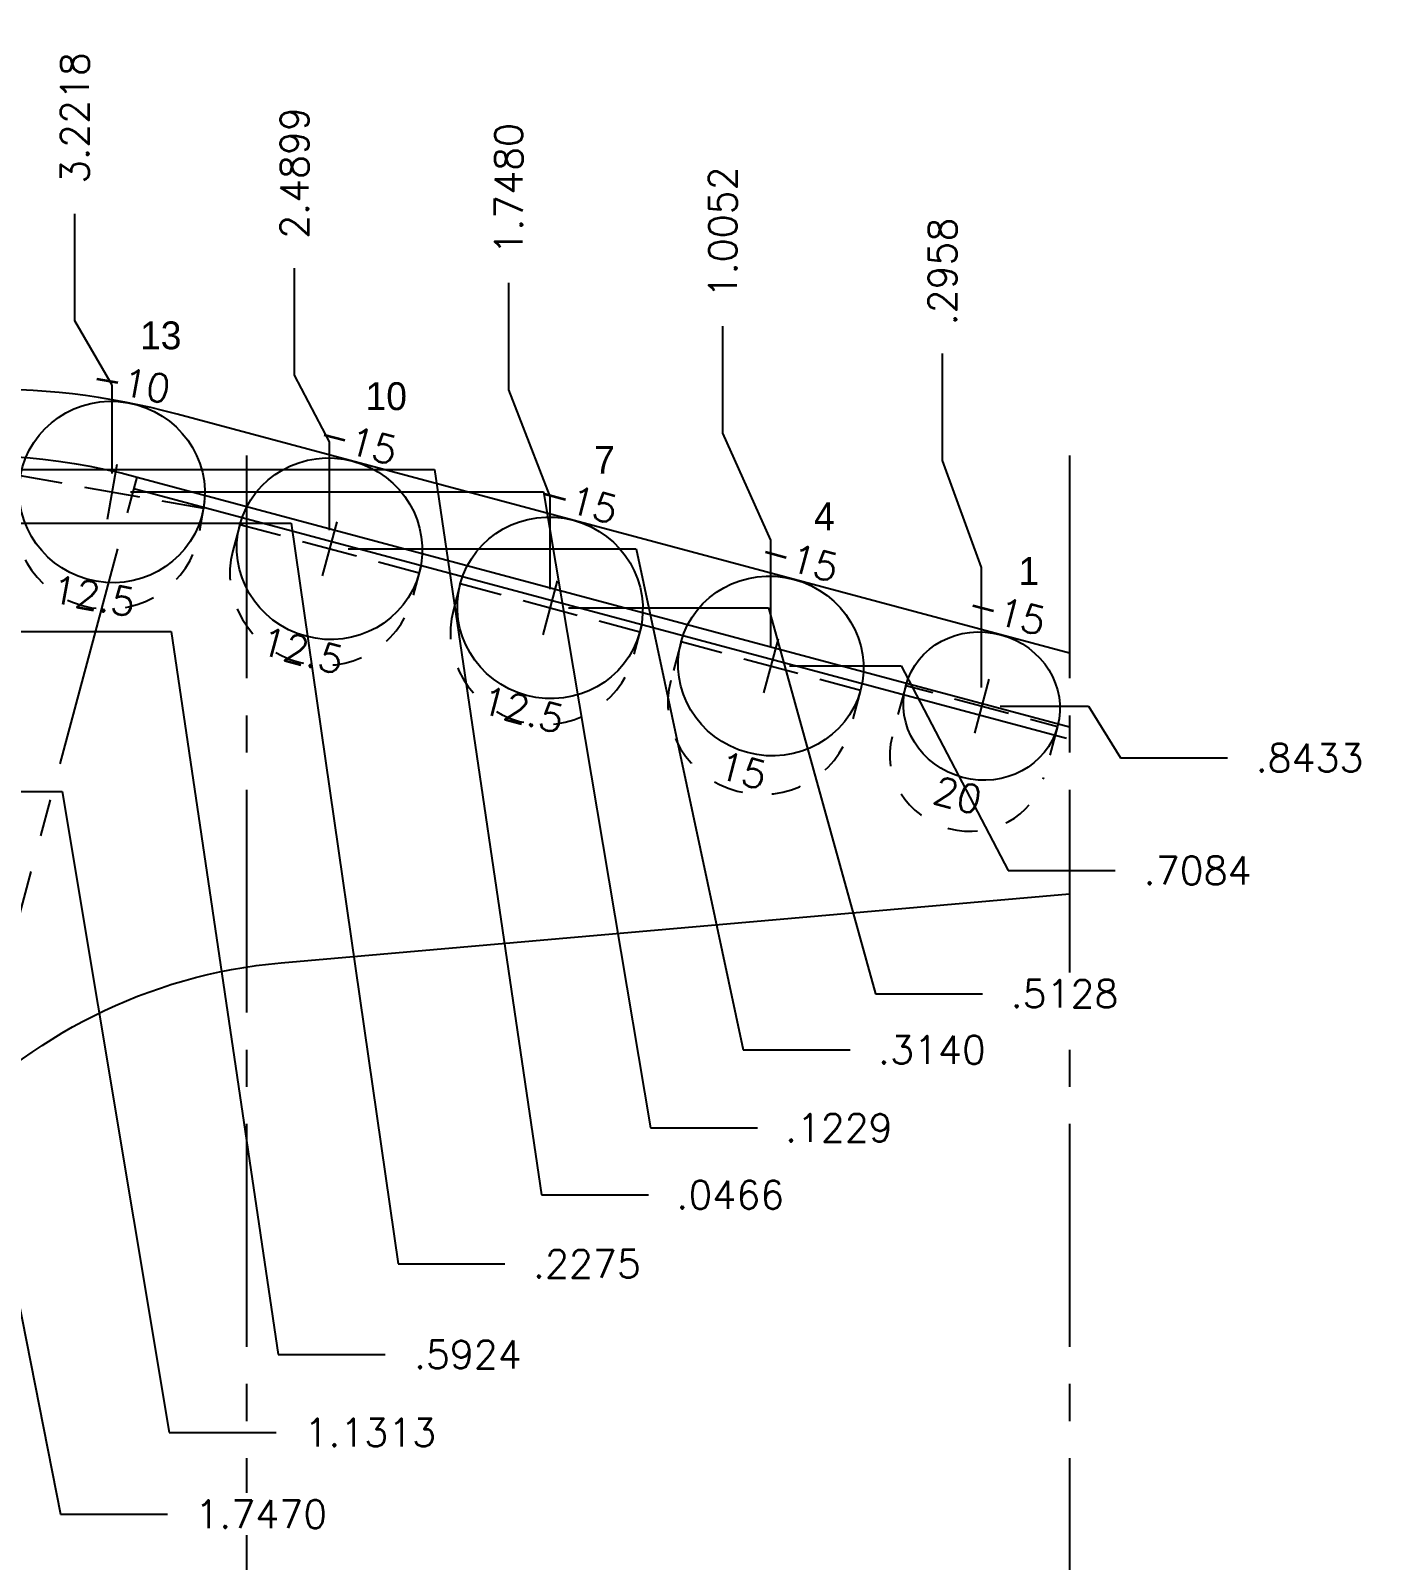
# Model space of a CAD drawing. Extents: x 34 to 150, y -20 to 22.
# Drawn here: x 94.59 to 99.1, y -4.23 to 0.92 of the extents above; entities that cross this region are included whole.
import ezdxf
from ezdxf.enums import TextEntityAlignment as Align

# ---------------------------------------------------------------- set-up
doc = ezdxf.new("R2010")
doc.units = 0
doc.header["$MEASUREMENT"] = 0
doc.header["$PDMODE"] = 35
doc.linetypes.add('CENTER2', pattern=[1.125, 0.75, -0.125, 0.125, -0.125])
doc.linetypes.add('HIDDEN2', pattern=[0.1875, 0.125, -0.0625])
doc.layers.get('0').update_dxf_attribs({"linetype": 'CONTINUOUS'})
doc.layers.get('Defpoints').update_dxf_attribs({"color": 10, "linetype": 'CONTINUOUS'})
for name, color, linetype in [('Blade1', 40, 'CONTINUOUS'), ('CDG-37977R1', 7, 'CONTINUOUS'), ('CLine', 5, 'CENTER2'), ('Dims', 4, 'CONTINUOUS')]:
    doc.layers.add(name, color=color, linetype=linetype)
doc.styles.add('RomanS', font='romans')
doc.dimstyles.get("Standard").update_dxf_attribs({"dimtxt": 0.094, "dimasz": 0.18, "dimexe": 0.0625, "dimexo": 0.0625, "dimgap": 0.09, "dimtad": 0, "dimtih": 1, "dimtoh": 1, "dimdec": 4, "dimzin": 4, "dimdsep": 46, "dimtxsty": 'RomanS', "dimcen": 0.09, "dimazin": 1, "dimtfac": 1, "dimtdec": 4, "dimtofl": 0, "dimtmove": 0, "dimatfit": 1, "dimfxl": 1, "dimtfill": 1, "dimtolj": 1, "dimtzin": 0, "dimarcsym": 0})

# ---------------------------------------------------------------- blocks, each defined once
blk = doc.blocks.new('CMark')
at = {"layer": 'CLine'}
for p, q in [((0, 0.09400000077063808), (0, -0.09400000077063453)), ((-0.09400000077063808, 0), (0.09400000077063453, 0))]:
    blk.add_line(p, q, dxfattribs=at)
blk = doc.blocks.new('1313@20')
for p, q in [((-0.1704805832052265, 1.188697754575482e-15), (-0.2645000000000036, 0)), ((0.1707499999999965, -6.242535149017196e-15), (0.2644999999999965, -7.42782663763279e-15))]:
    blk.add_line(p, q)
at = {"color": 8, "linetype": 'HIDDEN2', "ltscale": 0.5}
blk.add_line((-0.2644999999999965, 8.993014319519535e-29), (-0.2644999999999965, -0.1778504745293513), dxfattribs=at)
at = {"color": 8, "linetype": 'HIDDEN2', "ltscale": 0.5, "flags": 128}
blk.add_lwpolyline([(0.2644999999999965, -7.42782663763279e-15), (0.2644999999999965, -0.1778504745293522)], dxfattribs=at)
blk.add_ellipse((0, -3.713913318816395e-15), major_axis=(0.2644999999999965, -3.713913318816395e-15), ratio=0.9396926207859347)
at = {"color": 8, "linetype": 'HIDDEN2', "ltscale": 0.5}
blk.add_ellipse((0, -0.1778504745293517), major_axis=(0.2644999999999965, -3.713913318816395e-15), ratio=0.9396926207859347, start_param=3.141592653589793, end_param=6.283185307179586, dxfattribs=at)
blk.add_blockref('CMark', (0, -1.77635683940025e-15))
at = {"style": 'RomanS'}
blk.add_text('20', height=0.094, dxfattribs=at).set_placement((-3.53852319701827e-15, -0.3110486981978802), align=Align.MIDDLE_CENTER)
blk.add_attdef('ANG', text='', height=0.094, dxfattribs=at).set_placement((5.756464916443042e-15, 0.251140714835156), align=Align.BOTTOM_CENTER)
blk = doc.blocks.new('1613@12.5')
for p, q in [((-0.1704805832052265, 1.188697754575482e-15), (-0.3125, -6.068692421711381e-16)), ((0.1707499999999965, -6.242535149017196e-15), (0.3125, -8.034695879804019e-15))]:
    blk.add_line(p, q)
at = {"color": 8, "linetype": 'HIDDEN2', "ltscale": 0.5}
blk.add_line((-0.3125, -3.413935800722356e-15), (-0.3125, -0.09041409654656227), dxfattribs=at)
at = {"color": 8, "linetype": 'HIDDEN2', "ltscale": 0.5, "flags": 128}
blk.add_lwpolyline([(0.3125, 0.02208590345342894), (0.3125, -0.09041409654657107)], dxfattribs=at)
blk.add_ellipse((0, -3.713913318816395e-15), major_axis=(-0.3125, 4.387893807675384e-15), ratio=0.97632, start_param=3.141592653589793, end_param=9.42477796076938)
at = {"color": 8, "linetype": 'HIDDEN2', "ltscale": 0.5}
blk.add_ellipse((0, -0.09041409654656665), major_axis=(-0.3125, 4.387893807675384e-15), ratio=0.97632, start_param=0, end_param=3.141592653589793, dxfattribs=at)
blk.add_blockref('CMark', (0, -1.77635683940025e-15))
at = {"style": 'RomanS'}
blk.add_text('12.5', height=0.094, dxfattribs=at).set_placement((-3.126551033623947e-12, -0.3550308750515732), align=Align.MIDDLE_CENTER)
blk.add_attdef('ANG', text='', height=0.094, dxfattribs=at).set_placement((5.756464916443042e-15, 0.2975051544969685), align=Align.BOTTOM_CENTER)
blk = doc.blocks.new('*D386')
at = {"layer": 'Defpoints', "color": 0, "transparency": 16777216}
for p in [(97.65868304533885, -0.1640525309451419), (98.08620043843763, -0.5074994134248314), (97.79036926562416, -1.35081415747991)]:
    blk.add_point(p, dxfattribs=at)
at = {"layer": 'Dims', "color": 0, "lineweight": -2, "transparency": 16777216}
for p, q in [((97.65868304533885, -0.5240525309451419), (97.65868304533885, -0.1640525309451419)), ((97.79036926562416, -0.884052530945142), (97.65868304533885, -0.5240525309451419)), ((97.79036926562416, -1.28831415747991), (97.79036926562416, -0.884052530945142))]:
    blk.add_line(p, q, dxfattribs=at)
at = {"layer": 'Dims', "color": 0, "transparency": 16777216, "insert": (97.65868304533885, 0.1117093738167784), "char_height": 0.094, "attachment_point": 5, "rotation": 90, "style": 'RomanS', "bg_fill": 3, "box_fill_scale": 1.25, "bg_fill_color": 256, "bg_fill_true_color": 13158600, "bg_fill_transparency": 0}
blk.add_mtext('\\A1;.2958', dxfattribs=at)
blk = doc.blocks.new('*D358')
at = {"layer": 'Defpoints', "color": 0, "transparency": 16777216}
for p in [(96.91972655238376, -0.07250194384430131), (98.08620043843763, -0.5074994134248314), (97.08103322510954, -1.21593159134548)]:
    blk.add_point(p, dxfattribs=at)
at = {"layer": 'Dims', "color": 0, "lineweight": -2, "transparency": 16777216}
for p, q in [((96.91972655238376, -0.4325019438443013), (96.91972655238376, -0.07250194384430131)), ((97.08103322510954, -0.7925019438443013), (96.91972655238376, -0.4325019438443013)), ((97.08103322510954, -1.15343159134548), (97.08103322510954, -0.7925019438443013))]:
    blk.add_line(p, q, dxfattribs=at)
at = {"layer": 'Dims', "color": 0, "transparency": 16777216, "insert": (96.91972655238376, 0.2435456752033333), "char_height": 0.094, "attachment_point": 5, "rotation": 90, "style": 'RomanS', "bg_fill": 3, "box_fill_scale": 1.25, "bg_fill_color": 256, "bg_fill_true_color": 13158600, "bg_fill_transparency": 0}
blk.add_mtext('\\A1;1.0052', dxfattribs=at)
blk = doc.blocks.new('*D387')
at = {"layer": 'Defpoints', "color": 0, "transparency": 16777216}
for p in [(96.19909149928841, 0.07397897033364131), (98.08620043843763, -0.5074994134248314), (96.33823077706683, -1.020261037899743)]:
    blk.add_point(p, dxfattribs=at)
at = {"layer": 'Dims', "color": 0, "lineweight": -2, "transparency": 16777216}
for p, q in [((96.19909149928841, -0.2860210296663587), (96.19909149928841, 0.07397897033364131)), ((96.33823077706683, -0.6460210296663588), (96.19909149928841, -0.2860210296663587)), ((96.33823077706683, -0.9577610378997435), (96.33823077706683, -0.6460210296663588))]:
    blk.add_line(p, q, dxfattribs=at)
at = {"layer": 'Dims', "color": 0, "transparency": 16777216, "insert": (96.19909149928841, 0.3900265893812758), "char_height": 0.094, "attachment_point": 5, "rotation": 90, "style": 'RomanS', "bg_fill": 3, "box_fill_scale": 1.25, "bg_fill_color": 256, "bg_fill_true_color": 13158600, "bg_fill_transparency": 0}
blk.add_mtext('\\A1;1.7480', dxfattribs=at)
blk = doc.blocks.new('*D388')
at = {"layer": 'Defpoints', "color": 0, "transparency": 16777216}
for p in [(95.47845644619312, 0.1228058577817563), (98.08620043843763, -0.5074994134248314), (95.5962690196849, -0.8214529841944724)]:
    blk.add_point(p, dxfattribs=at)
at = {"layer": 'Dims', "color": 0, "lineweight": -2, "transparency": 16777216}
for p, q in [((95.47845644619312, -0.2371941422182436), (95.47845644619312, 0.1228058577817563)), ((95.5962690196849, -0.4614529841944724), (95.47845644619312, -0.2371941422182436)), ((95.5962690196849, -0.7589529841944724), (95.5962690196849, -0.4614529841944724))]:
    blk.add_line(p, q, dxfattribs=at)
at = {"layer": 'Dims', "color": 0, "transparency": 16777216, "insert": (95.47845644619312, 0.4433296673055813), "char_height": 0.094, "attachment_point": 5, "rotation": 90, "style": 'RomanS', "bg_fill": 3, "box_fill_scale": 1.25, "bg_fill_color": 256, "bg_fill_true_color": 13158600, "bg_fill_transparency": 0}
blk.add_mtext('\\A1;2.4899', dxfattribs=at)
blk = doc.blocks.new('*D389')
at = {"layer": 'Defpoints', "color": 0, "transparency": 16777216}
for p in [(94.73949995323804, 0.3059069060665962), (98.08620043843763, -0.5074994134248314), (94.8643638511173, -0.6303863845182391)]:
    blk.add_point(p, dxfattribs=at)
at = {"layer": 'Dims', "color": 0, "lineweight": -2, "transparency": 16777216}
for p, q in [((94.73949995323804, -0.05409309393340378), (94.73949995323804, 0.3059069060665962)), ((94.8643638511173, -0.2703863845182391), (94.73949995323804, -0.05409309393340378)), ((94.8643638511173, -0.5678863845182391), (94.8643638511173, -0.2703863845182391))]:
    blk.add_line(p, q, dxfattribs=at)
at = {"layer": 'Dims', "color": 0, "transparency": 16777216, "insert": (94.73949995323804, 0.6286688108285161), "char_height": 0.094, "attachment_point": 5, "rotation": 90, "style": 'RomanS', "bg_fill": 3, "box_fill_scale": 1.25, "bg_fill_color": 256, "bg_fill_true_color": 13158600, "bg_fill_transparency": 0}
blk.add_mtext('\\A1;3.2218', dxfattribs=at)
blk = doc.blocks.new('*D390')
at = {"layer": 'Defpoints', "color": 0, "transparency": 16777216}
for p in [(94.02497186745708, 0.3547339194315242), (98.08620043843763, -0.5074994134248314), (94.18264635929465, -0.554127434042222)]:
    blk.add_point(p, dxfattribs=at)
at = {"layer": 'Dims', "color": 0, "lineweight": -2, "transparency": 16777216}
for p, q in [((94.02497186745708, -0.005266080568475778), (94.02497186745708, 0.3547339194315242)), ((94.18264635929465, -0.194127434042222), (94.02497186745708, -0.005266080568475778)), ((94.18264635929465, -0.491627434042222), (94.18264635929465, -0.194127434042222))]:
    blk.add_line(p, q, dxfattribs=at)
at = {"layer": 'Dims', "color": 0, "transparency": 16777216, "insert": (94.02497186745708, 0.677495824193444), "char_height": 0.094, "attachment_point": 5, "rotation": 90, "style": 'RomanS', "bg_fill": 3, "box_fill_scale": 1.25, "bg_fill_color": 256, "bg_fill_true_color": 13158600, "bg_fill_transparency": 0}
blk.add_mtext('\\A1;3.9036', dxfattribs=at)
blk = doc.blocks.new('*D391')
at = {"layer": 'Defpoints', "color": 0, "transparency": 16777216}
for p in [(93.34708639243732, 0.3425271660903064), (98.08620043843763, -0.5074994134248314), (93.52860329167027, -0.7350021072216606)]:
    blk.add_point(p, dxfattribs=at)
at = {"layer": 'Dims', "color": 0, "lineweight": -2, "transparency": 16777216}
for p, q in [((93.34708639243732, -0.01747283390969358), (93.34708639243732, 0.3425271660903064)), ((93.52860329167027, -0.3750021072216606), (93.34708639243732, -0.01747283390969358)), ((93.52860329167027, -0.6725021072216606), (93.52860329167027, -0.3750021072216606))]:
    blk.add_line(p, q, dxfattribs=at)
at = {"layer": 'Dims', "color": 0, "transparency": 16777216, "insert": (93.34708639243732, 0.6652890708522261), "char_height": 0.094, "attachment_point": 5, "rotation": 90, "style": 'RomanS', "bg_fill": 3, "box_fill_scale": 1.25, "bg_fill_color": 256, "bg_fill_true_color": 13158600, "bg_fill_transparency": 0}
blk.add_mtext('\\A1;4.5576', dxfattribs=at)
blk = doc.blocks.new('*D392')
at = {"layer": 'Defpoints', "color": 0, "transparency": 16777216}
for p in [(92.74763534572381, 0.03760273708833495), (98.08620043843763, -0.5074994134248314), (92.96121313386675, -1.099935340331918)]:
    blk.add_point(p, dxfattribs=at)
at = {"layer": 'Dims', "color": 0, "lineweight": -2, "transparency": 16777216}
for p, q in [((92.74763534572381, -0.322397262911665), (92.74763534572381, 0.03760273708833495)), ((92.96121313386675, -0.682397262911665), (92.74763534572381, -0.322397262911665)), ((92.96121313386675, -1.037435340331918), (92.96121313386675, -0.682397262911665))]:
    blk.add_line(p, q, dxfattribs=at)
at = {"layer": 'Dims', "color": 0, "transparency": 16777216, "insert": (92.74763534572381, 0.3603646418502546), "char_height": 0.094, "attachment_point": 5, "rotation": 90, "style": 'RomanS', "bg_fill": 3, "box_fill_scale": 1.25, "bg_fill_color": 256, "bg_fill_true_color": 13158600, "bg_fill_transparency": 0}
blk.add_mtext('\\A1;5.1250', dxfattribs=at)
blk = doc.blocks.new('*D393')
at = {"layer": 'Defpoints', "color": 0, "transparency": 16777216}
for p in [(92.22853371046094, -0.4445634532646494), (98.08620043843763, -0.5074994134248314), (92.55579701546941, -1.638807123698143)]:
    blk.add_point(p, dxfattribs=at)
at = {"layer": 'Dims', "color": 0, "lineweight": -2, "transparency": 16777216}
for p, q in [((92.22853371046094, -0.8045634532646493), (92.22853371046094, -0.4445634532646494)), ((92.55579701546941, -1.16456345326465), (92.22853371046094, -0.8045634532646493)), ((92.55579701546941, -1.576307123698143), (92.55579701546941, -1.16456345326465))]:
    blk.add_line(p, q, dxfattribs=at)
at = {"layer": 'Dims', "color": 0, "transparency": 16777216, "insert": (92.22853371046094, -0.1195634532646346), "char_height": 0.094, "attachment_point": 5, "rotation": 90, "style": 'RomanS', "bg_fill": 3, "box_fill_scale": 1.25, "bg_fill_color": 256, "bg_fill_true_color": 13158600, "bg_fill_transparency": 0}
blk.add_mtext('\\A1;5.5304', dxfattribs=at)
blk = doc.blocks.new('*D394')
at = {"layer": 'Defpoints', "color": 0, "transparency": 16777216}
for p in [(98.08620043843763, -0.5074994134248314), (91.81325240225064, -1.262415045709432), (92.31644706047713, -2.254499767630328)]:
    blk.add_point(p, dxfattribs=at)
at = {"layer": 'Dims', "color": 0, "lineweight": -2, "transparency": 16777216}
for p, q in [((91.81325240225064, -1.622415045709432), (91.81325240225064, -1.262415045709432)), ((92.31644706047713, -1.894499767630328), (91.81325240225064, -1.622415045709432)), ((92.31644706047713, -2.191999767630328), (92.31644706047713, -1.894499767630328))]:
    blk.add_line(p, q, dxfattribs=at)
at = {"layer": 'Dims', "color": 0, "transparency": 16777216, "insert": (91.81325240225064, -0.9396531409475121), "char_height": 0.094, "attachment_point": 5, "rotation": 90, "style": 'RomanS', "bg_fill": 3, "box_fill_scale": 1.25, "bg_fill_color": 256, "bg_fill_true_color": 13158600, "bg_fill_transparency": 0}
blk.add_mtext('\\A1;5.7698', dxfattribs=at)
blk = doc.blocks.new('*D395')
at = {"layer": 'Defpoints', "color": 0, "transparency": 16777216}
for p in [(98.08620043843763, -0.5074994134248314), (91.44056386942302, -2.038505572516257), (92.20938596122473, -2.896619021923001)]:
    blk.add_point(p, dxfattribs=at)
at = {"layer": 'Dims', "color": 0, "lineweight": -2, "transparency": 16777216}
for p, q in [((91.44056386942302, -2.398505572516257), (91.44056386942302, -2.038505572516257)), ((92.20938596122473, -2.536619021923002), (91.44056386942302, -2.398505572516257)), ((92.20938596122473, -2.834119021923001), (92.20938596122473, -2.536619021923002))]:
    blk.add_line(p, q, dxfattribs=at)
at = {"layer": 'Dims', "color": 0, "transparency": 16777216, "insert": (91.44056386942302, -1.715743667754338), "char_height": 0.094, "attachment_point": 5, "rotation": 90, "style": 'RomanS', "bg_fill": 3, "box_fill_scale": 1.25, "bg_fill_color": 256, "bg_fill_true_color": 13158600, "bg_fill_transparency": 0}
blk.add_mtext('\\A1;5.8768', dxfattribs=at)
blk = doc.blocks.new('*D396')
at = {"layer": 'Defpoints', "color": 0, "transparency": 16777216}
for p in [(98.08620043843763, -0.5074994134248314), (91.31842210251071, -2.667152677047184), (92.15680043843764, -3.515523115740493)]:
    blk.add_point(p, dxfattribs=at)
at = {"layer": 'Dims', "color": 0, "lineweight": -2, "transparency": 16777216}
for p, q in [((91.31842210251071, -3.027152677047184), (91.31842210251071, -2.667152677047184)), ((92.15680043843764, -3.155523115740493), (91.31842210251071, -3.027152677047184)), ((92.15680043843764, -3.453023115740493), (92.15680043843764, -3.155523115740493))]:
    blk.add_line(p, q, dxfattribs=at)
at = {"layer": 'Dims', "color": 0, "transparency": 16777216, "insert": (91.31842210251071, -2.342152677047169), "char_height": 0.094, "attachment_point": 5, "rotation": 90, "style": 'RomanS', "bg_fill": 3, "box_fill_scale": 1.25, "bg_fill_color": 256, "bg_fill_true_color": 13158600, "bg_fill_transparency": 0}
blk.add_mtext('\\A1;5.9294', dxfattribs=at)
blk = doc.blocks.new('*D397')
at = {"layer": 'Defpoints', "color": 0, "transparency": 16777216}
for p in [(98.08620043843763, -0.5074994134248314), (97.79036926562416, -1.35081415747991), (98.61791531573627, -1.525529553351035)]:
    blk.add_point(p, dxfattribs=at)
at = {"layer": 'Dims', "color": 0, "lineweight": -2, "transparency": 16777216}
for p, q in [((97.85286926562416, -1.35081415747991), (98.15036926562416, -1.35081415747991)), ((98.15036926562416, -1.35081415747991), (98.25791531573627, -1.525529553351035)), ((98.25791531573627, -1.525529553351035), (98.61791531573627, -1.525529553351035))]:
    blk.add_line(p, q, dxfattribs=at)
at = {"layer": 'Dims', "color": 0, "transparency": 16777216, "insert": (98.89367722049818, -1.525529553351035), "char_height": 0.094, "attachment_point": 5, "style": 'RomanS', "bg_fill": 3, "box_fill_scale": 1.25, "bg_fill_color": 256, "bg_fill_true_color": 13158600, "bg_fill_transparency": 0}
blk.add_mtext('\\A1;.8433', dxfattribs=at)
blk = doc.blocks.new('*D359')
at = {"layer": 'Defpoints', "color": 0, "transparency": 16777216}
for p in [(98.08620043843763, -0.5074994134248314), (97.08103322510954, -1.21593159134548), (98.23927661828716, -1.903938529178774)]:
    blk.add_point(p, dxfattribs=at)
at = {"layer": 'Dims', "color": 0, "lineweight": -2, "transparency": 16777216}
for p, q in [((97.14353322510954, -1.21593159134548), (97.51927661828717, -1.21593159134548)), ((97.51927661828717, -1.21593159134548), (97.87927661828716, -1.903938529178774)), ((97.87927661828716, -1.903938529178774), (98.23927661828716, -1.903938529178774))]:
    blk.add_line(p, q, dxfattribs=at)
at = {"layer": 'Dims', "color": 0, "transparency": 16777216, "insert": (98.51727661828717, -1.903938529178774), "char_height": 0.094, "attachment_point": 5, "style": 'RomanS', "bg_fill": 3, "box_fill_scale": 1.25, "bg_fill_color": 256, "bg_fill_true_color": 13158600, "bg_fill_transparency": 0}
blk.add_mtext('\\A1;.7084', dxfattribs=at)
blk = doc.blocks.new('*D398')
at = {"layer": 'Defpoints', "color": 0, "transparency": 16777216}
for p in [(98.08620043843763, -0.5074994134248314), (96.33823077706683, -1.020261037899743), (97.79345993558834, -2.318967639113353)]:
    blk.add_point(p, dxfattribs=at)
at = {"layer": 'Dims', "color": 0, "lineweight": -2, "transparency": 16777216}
for p, q in [((96.40073077706683, -1.020261037899743), (97.07345993558835, -1.020261037899743)), ((97.07345993558835, -1.020261037899743), (97.43345993558835, -2.318967639113353)), ((97.43345993558835, -2.318967639113353), (97.79345993558834, -2.318967639113353))]:
    blk.add_line(p, q, dxfattribs=at)
at = {"layer": 'Dims', "color": 0, "transparency": 16777216, "insert": (98.06922184035025, -2.318967639113353), "char_height": 0.094, "attachment_point": 5, "style": 'RomanS', "bg_fill": 3, "box_fill_scale": 1.25, "bg_fill_color": 256, "bg_fill_true_color": 13158600, "bg_fill_transparency": 0}
blk.add_mtext('\\A1;.5128', dxfattribs=at)
blk = doc.blocks.new('*D399')
at = {"layer": 'Defpoints', "color": 0, "transparency": 16777216}
for p in [(98.08620043843763, -0.5074994134248314), (95.5962690196849, -0.8214529841944724), (97.34764325288958, -2.508172127027237)]:
    blk.add_point(p, dxfattribs=at)
at = {"layer": 'Dims', "color": 0, "lineweight": -2, "transparency": 16777216}
for p, q in [((95.6587690196849, -0.8214529841944724), (96.62764325288958, -0.8214529841944724)), ((96.62764325288958, -0.8214529841944724), (96.98764325288958, -2.508172127027237)), ((96.98764325288958, -2.508172127027237), (97.34764325288958, -2.508172127027237))]:
    blk.add_line(p, q, dxfattribs=at)
at = {"layer": 'Dims', "color": 0, "transparency": 16777216, "insert": (97.62340515765149, -2.508172127027237), "char_height": 0.094, "attachment_point": 5, "style": 'RomanS', "bg_fill": 3, "box_fill_scale": 1.25, "bg_fill_color": 256, "bg_fill_true_color": 13158600, "bg_fill_transparency": 0}
blk.add_mtext('\\A1;.3140', dxfattribs=at)
blk = doc.blocks.new('*D400')
at = {"layer": 'Defpoints', "color": 0, "transparency": 16777216}
for p in [(98.08620043843763, -0.5074994134248314), (94.8643638511173, -0.6303863845182391), (97.03618227173186, -2.770617009071671)]:
    blk.add_point(p, dxfattribs=at)
at = {"layer": 'Dims', "color": 0, "lineweight": -2, "transparency": 16777216}
for p, q in [((94.9268638511173, -0.6303863845182391), (96.31618227173186, -0.6303863845182391)), ((96.31618227173186, -0.6303863845182391), (96.67618227173186, -2.770617009071671)), ((96.67618227173186, -2.770617009071671), (97.03618227173186, -2.770617009071671))]:
    blk.add_line(p, q, dxfattribs=at)
at = {"layer": 'Dims', "color": 0, "transparency": 16777216, "insert": (97.30970608125567, -2.770617009071671), "char_height": 0.094, "attachment_point": 5, "style": 'RomanS', "bg_fill": 3, "box_fill_scale": 1.25, "bg_fill_color": 256, "bg_fill_true_color": 13158600, "bg_fill_transparency": 0}
blk.add_mtext('\\A1;.1229', dxfattribs=at)
blk = doc.blocks.new('*D401')
at = {"layer": 'Defpoints', "color": 0, "transparency": 16777216}
for p in [(98.08620043843763, -0.5074994134248314), (94.18264635929465, -0.554127434042222), (96.66912384314068, -2.996218506504547)]:
    blk.add_point(p, dxfattribs=at)
at = {"layer": 'Dims', "color": 0, "lineweight": -2, "transparency": 16777216}
for p, q in [((94.24514635929465, -0.554127434042222), (95.94912384314068, -0.554127434042222)), ((95.94912384314068, -0.554127434042222), (96.30912384314068, -2.996218506504547)), ((96.30912384314068, -2.996218506504547), (96.66912384314068, -2.996218506504547))]:
    blk.add_line(p, q, dxfattribs=at)
at = {"layer": 'Dims', "color": 0, "transparency": 16777216, "insert": (96.94488574790259, -2.996218506504547), "char_height": 0.094, "attachment_point": 5, "style": 'RomanS', "bg_fill": 3, "box_fill_scale": 1.25, "bg_fill_color": 256, "bg_fill_true_color": 13158600, "bg_fill_transparency": 0}
blk.add_mtext('\\A1;.0466', dxfattribs=at)
blk = doc.blocks.new('*D402')
at = {"layer": 'Defpoints', "color": 0, "transparency": 16777216}
for p in [(98.08620043843763, -0.5074994134248314), (93.52860329167027, -0.7350021072216606), (96.186664818639, -3.228146568154315)]:
    blk.add_point(p, dxfattribs=at)
at = {"layer": 'Dims', "color": 0, "lineweight": -2, "transparency": 16777216}
for p, q in [((93.59110329167027, -0.7350021072216606), (95.466664818639, -0.7350021072216606)), ((95.466664818639, -0.7350021072216606), (95.826664818639, -3.228146568154315)), ((95.826664818639, -3.228146568154315), (96.186664818639, -3.228146568154315))]:
    blk.add_line(p, q, dxfattribs=at)
at = {"layer": 'Dims', "color": 0, "transparency": 16777216, "insert": (96.46242672340091, -3.228146568154315), "char_height": 0.094, "attachment_point": 5, "style": 'RomanS', "bg_fill": 3, "box_fill_scale": 1.25, "bg_fill_color": 256, "bg_fill_true_color": 13158600, "bg_fill_transparency": 0}
blk.add_mtext('\\A1;.2275', dxfattribs=at)
blk = doc.blocks.new('*D403')
at = {"layer": 'Defpoints', "color": 0, "transparency": 16777216}
for p in [(98.08620043843763, -0.5074994134248314), (92.96121313386675, -1.099935340331918), (95.78359771401577, -3.533315149851447)]:
    blk.add_point(p, dxfattribs=at)
at = {"layer": 'Dims', "color": 0, "lineweight": -2, "transparency": 16777216}
for p, q in [((93.02371313386675, -1.099935340331918), (95.06359771401577, -1.099935340331918)), ((95.06359771401577, -1.099935340331918), (95.42359771401577, -3.533315149851447)), ((95.42359771401577, -3.533315149851447), (95.78359771401577, -3.533315149851447))]:
    blk.add_line(p, q, dxfattribs=at)
at = {"layer": 'Dims', "color": 0, "transparency": 16777216, "insert": (96.06159771401578, -3.533315149851447), "char_height": 0.094, "attachment_point": 5, "style": 'RomanS', "bg_fill": 3, "box_fill_scale": 1.25, "bg_fill_color": 256, "bg_fill_true_color": 13158600, "bg_fill_transparency": 0}
blk.add_mtext('\\A1;.5924', dxfattribs=at)
blk = doc.blocks.new('*D404')
at = {"layer": 'Defpoints', "color": 0, "transparency": 16777216}
for p in [(98.08620043843763, -0.5074994134248314), (92.55579701546941, -1.638807123698143), (95.4171729511954, -3.795760031895881)]:
    blk.add_point(p, dxfattribs=at)
at = {"layer": 'Dims', "color": 0, "lineweight": -2, "transparency": 16777216}
for p, q in [((92.61829701546941, -1.638807123698143), (94.6971729511954, -1.638807123698143)), ((94.6971729511954, -1.638807123698143), (95.0571729511954, -3.795760031895881)), ((95.0571729511954, -3.795760031895881), (95.4171729511954, -3.795760031895881))]:
    blk.add_line(p, q, dxfattribs=at)
at = {"layer": 'Dims', "color": 0, "transparency": 16777216, "insert": (95.73322057024302, -3.795760031895881), "char_height": 0.094, "attachment_point": 5, "style": 'RomanS', "bg_fill": 3, "box_fill_scale": 1.25, "bg_fill_color": 256, "bg_fill_true_color": 13158600, "bg_fill_transparency": 0}
blk.add_mtext('\\A1;1.1313', dxfattribs=at)
blk = doc.blocks.new('*D405')
at = {"layer": 'Defpoints', "color": 0, "transparency": 16777216}
for p in [(98.08620043843763, -0.5074994134248314), (92.31644706047713, -2.254499767630328), (95.05074845733336, -4.070411667281562)]:
    blk.add_point(p, dxfattribs=at)
at = {"layer": 'Dims', "color": 0, "lineweight": -2, "transparency": 16777216}
for p, q in [((92.37894706047713, -2.254499767630328), (94.33074845733336, -2.254499767630328)), ((94.33074845733336, -2.254499767630328), (94.69074845733336, -4.070411667281562)), ((94.69074845733336, -4.070411667281562), (95.05074845733336, -4.070411667281562))]:
    blk.add_line(p, q, dxfattribs=at)
at = {"layer": 'Dims', "color": 0, "transparency": 16777216, "insert": (95.36679607638098, -4.070411667281562), "char_height": 0.094, "attachment_point": 5, "style": 'RomanS', "bg_fill": 3, "box_fill_scale": 1.25, "bg_fill_color": 256, "bg_fill_true_color": 13158600, "bg_fill_transparency": 0}
blk.add_mtext('\\A1;1.7470', dxfattribs=at)
blk = doc.blocks.new('*D406')
at = {"layer": 'Defpoints', "color": 0, "transparency": 16777216}
for p in [(98.08620043843763, -0.5074994134248314), (92.20938596122473, -2.896619021923001), (94.70213868588107, -4.370983403984965)]:
    blk.add_point(p, dxfattribs=at)
at = {"layer": 'Dims', "color": 0, "lineweight": -2, "transparency": 16777216}
for p, q in [((92.27188596122473, -2.896619021923001), (93.98213868588107, -2.896619021923001)), ((93.98213868588107, -2.896619021923001), (94.34213868588107, -4.370983403984965)), ((94.34213868588107, -4.370983403984965), (94.70213868588107, -4.370983403984965))]:
    blk.add_line(p, q, dxfattribs=at)
at = {"layer": 'Dims', "color": 0, "transparency": 16777216, "insert": (95.0114720192144, -4.370983403984965), "char_height": 0.094, "attachment_point": 5, "style": 'RomanS', "bg_fill": 3, "box_fill_scale": 1.25, "bg_fill_color": 256, "bg_fill_true_color": 13158600, "bg_fill_transparency": 0}
blk.add_mtext('\\A1;2.3891', dxfattribs=at)
blk = doc.blocks.new('*D407')
at = {"layer": 'Defpoints', "color": 0, "transparency": 16777216}
for p in [(98.08620043843763, -0.5074994134248314), (92.15680043843764, -3.515523115740493), (93.57232929188982, -4.511360878533893)]:
    blk.add_point(p, dxfattribs=at)
at = {"layer": 'Dims', "color": 0, "lineweight": -2, "transparency": 16777216}
for p, q in [((92.21930043843764, -3.515523115740493), (92.85232929188982, -3.515523115740493)), ((92.85232929188982, -3.515523115740493), (93.21232929188982, -4.511360878533893)), ((93.21232929188982, -4.511360878533893), (93.57232929188982, -4.511360878533893))]:
    blk.add_line(p, q, dxfattribs=at)
at = {"layer": 'Dims', "color": 0, "transparency": 16777216, "insert": (93.89509119665172, -4.511360878533893), "char_height": 0.094, "attachment_point": 5, "style": 'RomanS', "bg_fill": 3, "box_fill_scale": 1.25, "bg_fill_color": 256, "bg_fill_true_color": 13158600, "bg_fill_transparency": 0}
blk.add_mtext('\\A1;3.0080', dxfattribs=at)
blk = doc.blocks.new('1613@15')
for p, q in [((-0.1704805832052265, 1.188697754575482e-15), (-0.3125, -6.068692421711381e-16)), ((0.1707499999999965, -6.242535149017196e-15), (0.3125, -8.034695879804019e-15))]:
    blk.add_line(p, q)
at = {"color": 8, "linetype": 'HIDDEN2', "ltscale": 0.5}
blk.add_line((-0.3125, -3.413935800722356e-15), (-0.3125, -0.1345859034534278), dxfattribs=at)
at = {"color": 8, "linetype": 'HIDDEN2', "ltscale": 0.5, "flags": 128}
blk.add_lwpolyline([(0.3125, -3.996802888650564e-15), (0.3125, -0.1345859034534369)], dxfattribs=at)
blk.add_ellipse((0, -3.713913318816395e-15), major_axis=(-0.3125, 4.387893807675384e-15), ratio=0.9659258262888792, start_param=-3.141592653589793, end_param=3.141592653589793)
at = {"color": 8, "linetype": 'HIDDEN2', "ltscale": 0.5}
blk.add_ellipse((0, -0.1345859034534325), major_axis=(-0.3125, 4.387893807675384e-15), ratio=0.9659258262888792, start_param=0, end_param=3.141592653589793, dxfattribs=at)
blk.add_blockref('CMark', (0, -1.77635683940025e-15))
at = {"style": 'RomanS'}
blk.add_text('15', height=0.094, dxfattribs=at).set_placement((-3.126551604367261e-12, -0.3643518207152785), align=Align.MIDDLE_CENTER)
blk.add_attdef('ANG', text='', height=0.094, dxfattribs=at).set_placement((5.756464916443042e-15, 0.2975051544969685), align=Align.BOTTOM_CENTER)

msp = doc.modelspace()

# ---------------------------------------------------------------- linework, layer by layer
at = {"linetype": 'ByBlock', "flags": 128}
msp.add_lwpolyline([(93.83620043843763, -8.822875446482682), (93.83620043843763, -3.958506551658843, -0.3888787318529889), (95.43367788862923, -2.215165829998284), (98.08620043843763, -1.983100177143172)], format="xyb", dxfattribs=at)
at = {"layer": 'CDG-37977R1', "color": 7, "linetype": 'Continuous', "flags": 128}
msp.add_lwpolyline([(98.08620043843763, -9.882499413424837), (94.51921314032984, -9.88249941342483), (94.08620043843763, -9.63249941342483), (94.08620043843763, -9.44499941342483), (94.20204752534971, -9.32915232651275, 0.1989123673796633), (94.21120043843763, -9.30705523960067), (94.21120043843763, -9.208014110984736, 0.1999129995639761), (94.20196230013437, -9.18583212629799), (91.96120043843763, -6.962255611771935), (91.96120043843763, -3.944999413424831), (92.14870043843763, -2.944999413424831, -0.02112914431373191), (92.34945932461422, -2.070150893896368, -0.4124498031470362), (94.94869090928049, -0.5799070325605626), (98.08620043843763, -1.420600177143172)], format="xyb", dxfattribs=at)
msp.add_lwpolyline([(94.93833814747639, -0.6185440656121131), (98.07584767663353, -1.459237210194729)], dxfattribs=at)
at = {"layer": 'CLine'}
for p, q in [((95.31730043843763, -0.5074994134248314), (95.31730043843763, -10.13249941342484)), ((98.08620043843763, -0.5074994134248314), (98.08620043843763, -10.13249941342484))]:
    msp.add_line(p, q, dxfattribs=at)
at = {"layer": 'CLine', "color": 1}
msp.add_line((94.39870043843763, -2.632499413424831), (94.94869090928049, -0.5799070325605626), dxfattribs=at)
at = {"layer": 'CLine', "color": 1, "linetype": 'ByBlock', "flags": 128}
msp.add_lwpolyline([(98.08620043843763, -1.172765334415033), (95.08307167029184, -0.3680794062237567, 0.2921804930929056), (92.53726188988068, -1.174419074406231, 0.1484543714729788), (91.96120043843763, -3.071856651041742), (91.96120043843763, -4.206808175843515)], format="xyb", dxfattribs=at)

# ---------------------------------------------------------------- block references
at = {"layer": 'Blade1'}
for name, p, rotation, values in [('1613@12.5', (94.8643638511173, -0.6303863845182391), 350.0000000000001, {'ANG': '-10'}), ('1613@12.5', (95.5962690196849, -0.8214529841944724), 345, {'ANG': '-15'}), ('1613@12.5', (96.33823077706683, -1.020261037899743), 345, {'ANG': '-15'}), ('1313@20', (97.79036926562416, -1.35081415747991), 345, {'ANG': '-15'})]:
    msp.add_blockref(name, p, dxfattribs=dict(at, rotation=rotation)).add_auto_attribs(values)

# ---------------------------------------------------------------- next in the draw order: dimensions: what is measured, and where the dimension line sits
at = {"layer": 'Dims'}
dim = msp.add_ordinate_dim(feature_location=(97.79036926562416, -1.35081415747991), offset=(-0.1316862202853173, 1.186761626534768), dtype=1, origin=(98.08620043843763, -0.5074994134248314), dimstyle='Standard', dxfattribs=at)
dim.commit()
dim.dimension.update_dxf_attribs({"geometry": '*D386', "text_midpoint": (97.65868304533885, 0.1117093738167784)})

# ---------------------------------------------------------------- next in the draw order: dimensions: what is measured, and where the dimension line sits
dim = msp.add_ordinate_dim(feature_location=(97.08103322510954, -1.21593159134548), offset=(-0.1613066727257717, 1.1434296475011787), dtype=1, origin=(98.08620043843763, -0.5074994134248314), dimstyle='Standard', dxfattribs=at)
dim.commit()
dim.dimension.update_dxf_attribs({"geometry": '*D358', "text_midpoint": (96.91972655238376, 0.2435456752033333)})

# ---------------------------------------------------------------- next in the draw order: dimensions: what is measured, and where the dimension line sits
dim = msp.add_ordinate_dim(feature_location=(96.33823077706683, -1.020261037899743), offset=(-0.13913927777841195, 1.0942400082333843), dtype=1, origin=(98.08620043843763, -0.5074994134248314), dimstyle='Standard', dxfattribs=at)
dim.commit()
dim.dimension.update_dxf_attribs({"geometry": '*D387', "text_midpoint": (96.19909149928841, 0.3900265893812758)})

# ---------------------------------------------------------------- next in the draw order: dimensions: what is measured, and where the dimension line sits
dim = msp.add_ordinate_dim(feature_location=(95.5962690196849, -0.8214529841944724), offset=(-0.11781257349177565, 0.9442588419762288), dtype=1, origin=(98.08620043843763, -0.5074994134248314), dimstyle='Standard', dxfattribs=at)
dim.commit()
dim.dimension.update_dxf_attribs({"geometry": '*D388', "text_midpoint": (95.47845644619312, 0.4433296673055813)})

# ---------------------------------------------------------------- next in the draw order: dimensions: what is measured, and where the dimension line sits
dim = msp.add_ordinate_dim(feature_location=(94.8643638511173, -0.6303863845182391), offset=(-0.12486389787926555, 0.9362932905848353), dtype=1, origin=(98.08620043843763, -0.5074994134248314), dimstyle='Standard', dxfattribs=at)
dim.commit()
dim.dimension.update_dxf_attribs({"geometry": '*D389', "text_midpoint": (94.73949995323804, 0.6286688108285161)})

# ---------------------------------------------------------------- next in the draw order: dimensions: what is measured, and where the dimension line sits
dim = msp.add_ordinate_dim(feature_location=(94.18264635929465, -0.554127434042222), offset=(-0.1576744918375681, 0.9088613534737462), dtype=1, origin=(98.08620043843763, -0.5074994134248314), dimstyle='Standard', dxfattribs=at)
dim.commit()
dim.dimension.update_dxf_attribs({"geometry": '*D390', "text_midpoint": (94.02497186745708, 0.677495824193444)})

# ---------------------------------------------------------------- next in the draw order: dimensions: what is measured, and where the dimension line sits
dim = msp.add_ordinate_dim(feature_location=(93.52860329167027, -0.7350021072216606), offset=(-0.18151689923294612, 1.077529273311967), dtype=1, origin=(98.08620043843763, -0.5074994134248314), dimstyle='Standard', dxfattribs=at)
dim.commit()
dim.dimension.update_dxf_attribs({"geometry": '*D391', "text_midpoint": (93.34708639243732, 0.6652890708522261)})

# ---------------------------------------------------------------- next in the draw order: dimensions: what is measured, and where the dimension line sits
dim = msp.add_ordinate_dim(feature_location=(92.96121313386675, -1.099935340331918), offset=(-0.21357778814294193, 1.137538077420253), dtype=1, origin=(98.08620043843763, -0.5074994134248314), dimstyle='Standard', dxfattribs=at)
dim.commit()
dim.dimension.update_dxf_attribs({"geometry": '*D392', "text_midpoint": (92.74763534572381, 0.3603646418502546)})

# ---------------------------------------------------------------- next in the draw order: dimensions: what is measured, and where the dimension line sits
dim = msp.add_ordinate_dim(feature_location=(92.55579701546941, -1.638807123698143), offset=(-0.3272633050084721, 1.1942436704334936), dtype=1, origin=(98.08620043843763, -0.5074994134248314), dimstyle='Standard', dxfattribs=at)
dim.commit()
dim.dimension.update_dxf_attribs({"geometry": '*D393', "text_midpoint": (92.22853371046094, -0.1195634532646346)})

# ---------------------------------------------------------------- next in the draw order: texts
at = {"layer": 'Blade1'}
for s, p in [('13', (94.95862308063644, -0.1500775698456209)), ('10', (95.71741235445401, -0.354701436900811))]:
    msp.add_text(s, height=0.09375, dxfattribs=at).set_placement(p)

# ---------------------------------------------------------------- next in the draw order: dimensions: what is measured, and where the dimension line sits
at = {"layer": 'Dims'}
dim = msp.add_ordinate_dim(feature_location=(92.31644706047713, -2.254499767630328), offset=(-0.5031946582264908, 0.9920847219208961), dtype=1, origin=(98.08620043843763, -0.5074994134248314), dimstyle='Standard', dxfattribs=at)
dim.commit()
dim.dimension.update_dxf_attribs({"geometry": '*D394', "text_midpoint": (91.81325240225064, -0.9396531409475121)})

# ---------------------------------------------------------------- next in the draw order: dimensions: what is measured, and where the dimension line sits
dim = msp.add_ordinate_dim(feature_location=(92.20938596122473, -2.896619021923001), offset=(-0.7688220918017095, 0.8581134494067442), dtype=1, origin=(98.08620043843763, -0.5074994134248314), dimstyle='Standard', dxfattribs=at)
dim.commit()
dim.dimension.update_dxf_attribs({"geometry": '*D395', "text_midpoint": (91.44056386942302, -1.715743667754338)})

# ---------------------------------------------------------------- next in the draw order: dimensions: what is measured, and where the dimension line sits
dim = msp.add_ordinate_dim(feature_location=(92.15680043843764, -3.515523115740493), offset=(-0.838378335926933, 0.8483704386933093), dtype=1, origin=(98.08620043843763, -0.5074994134248314), dimstyle='Standard', dxfattribs=at)
dim.commit()
dim.dimension.update_dxf_attribs({"geometry": '*D396', "text_midpoint": (91.31842210251071, -2.342152677047169)})

# ---------------------------------------------------------------- next in the draw order: dimensions: what is measured, and where the dimension line sits
dim = msp.add_ordinate_dim(feature_location=(97.79036926562416, -1.35081415747991), offset=(0.8275460501121046, -0.17471539587112495), dtype=0, origin=(98.08620043843763, -0.5074994134248314), dimstyle='Standard', dxfattribs=at)
dim.commit()
dim.dimension.update_dxf_attribs({"geometry": '*D397', "text_midpoint": (98.89367722049818, -1.525529553351035)})

# ---------------------------------------------------------------- next in the draw order: dimensions: what is measured, and where the dimension line sits
dim = msp.add_ordinate_dim(feature_location=(97.08103322510954, -1.21593159134548), offset=(1.158243393177628, -0.688006937833294), dtype=0, origin=(98.08620043843763, -0.5074994134248314), dimstyle='Standard', dxfattribs=at)
dim.commit()
dim.dimension.update_dxf_attribs({"geometry": '*D359', "text_midpoint": (98.51727661828717, -1.903938529178774)})

# ---------------------------------------------------------------- next in the draw order: dimensions: what is measured, and where the dimension line sits
dim = msp.add_ordinate_dim(feature_location=(96.33823077706683, -1.020261037899743), offset=(1.4552291585215187, -1.2987066012136101), dtype=0, origin=(98.08620043843763, -0.5074994134248314), dimstyle='Standard', dxfattribs=at)
dim.commit()
dim.dimension.update_dxf_attribs({"geometry": '*D398', "text_midpoint": (98.06922184035025, -2.318967639113353)})

# ---------------------------------------------------------------- next in the draw order: dimensions: what is measured, and where the dimension line sits
dim = msp.add_ordinate_dim(feature_location=(95.5962690196849, -0.8214529841944724), offset=(1.751374233204686, -1.6867191428327644), dtype=0, origin=(98.08620043843763, -0.5074994134248314), dimstyle='Standard', dxfattribs=at)
dim.commit()
dim.dimension.update_dxf_attribs({"geometry": '*D399', "text_midpoint": (97.62340515765149, -2.508172127027237)})

# ---------------------------------------------------------------- next in the draw order: dimensions: what is measured, and where the dimension line sits
dim = msp.add_ordinate_dim(feature_location=(94.8643638511173, -0.6303863845182391), offset=(2.1718184206145565, -2.140230624553432), dtype=0, origin=(98.08620043843763, -0.5074994134248314), dimstyle='Standard', dxfattribs=at)
dim.commit()
dim.dimension.update_dxf_attribs({"geometry": '*D400', "text_midpoint": (97.30970608125567, -2.770617009071671)})

# ---------------------------------------------------------------- next in the draw order: dimensions: what is measured, and where the dimension line sits
dim = msp.add_ordinate_dim(feature_location=(94.18264635929465, -0.554127434042222), offset=(2.4864774838460306, -2.442091072462325), dtype=0, origin=(98.08620043843763, -0.5074994134248314), dimstyle='Standard', dxfattribs=at)
dim.commit()
dim.dimension.update_dxf_attribs({"geometry": '*D401', "text_midpoint": (96.94488574790259, -2.996218506504547)})

# ---------------------------------------------------------------- next in the draw order: dimensions: what is measured, and where the dimension line sits
dim = msp.add_ordinate_dim(feature_location=(93.52860329167027, -0.7350021072216606), offset=(2.658061526968737, -2.4931444609326543), dtype=0, origin=(98.08620043843763, -0.5074994134248314), dimstyle='Standard', dxfattribs=at)
dim.commit()
dim.dimension.update_dxf_attribs({"geometry": '*D402', "text_midpoint": (96.46242672340091, -3.228146568154315)})

# ---------------------------------------------------------------- next in the draw order: dimensions: what is measured, and where the dimension line sits
dim = msp.add_ordinate_dim(feature_location=(92.96121313386675, -1.099935340331918), offset=(2.82238458014902, -2.4333798095195287), dtype=0, origin=(98.08620043843763, -0.5074994134248314), dimstyle='Standard', dxfattribs=at)
dim.commit()
dim.dimension.update_dxf_attribs({"geometry": '*D403', "text_midpoint": (96.06159771401578, -3.533315149851447)})

# ---------------------------------------------------------------- next in the draw order: dimensions: what is measured, and where the dimension line sits
dim = msp.add_ordinate_dim(feature_location=(92.55579701546941, -1.638807123698143), offset=(2.861375935725988, -2.156952908197738), dtype=0, origin=(98.08620043843763, -0.5074994134248314), dimstyle='Standard', dxfattribs=at)
dim.commit()
dim.dimension.update_dxf_attribs({"geometry": '*D404', "text_midpoint": (95.73322057024302, -3.795760031895881)})

# ---------------------------------------------------------------- next in the draw order: dimensions: what is measured, and where the dimension line sits
dim = msp.add_ordinate_dim(feature_location=(92.31644706047713, -2.254499767630328), offset=(2.7343013968562246, -1.8159118996512333), dtype=0, origin=(98.08620043843763, -0.5074994134248314), dimstyle='Standard', dxfattribs=at)
dim.commit()
dim.dimension.update_dxf_attribs({"geometry": '*D405', "text_midpoint": (95.36679607638098, -4.070411667281562)})

# ---------------------------------------------------------------- next in the draw order: dimensions: what is measured, and where the dimension line sits
dim = msp.add_ordinate_dim(feature_location=(92.20938596122473, -2.896619021923001), offset=(2.4927527246563415, -1.4743643820619643), dtype=0, origin=(98.08620043843763, -0.5074994134248314), dimstyle='Standard', dxfattribs=at)
dim.commit()
dim.dimension.update_dxf_attribs({"geometry": '*D406', "text_midpoint": (95.0114720192144, -4.370983403984965)})

# ---------------------------------------------------------------- next in the draw order: dimensions: what is measured, and where the dimension line sits
dim = msp.add_ordinate_dim(feature_location=(92.15680043843764, -3.515523115740493), offset=(1.415528853452173, -0.9958377627933994), dtype=0, origin=(98.08620043843763, -0.5074994134248314), dimstyle='Standard', dxfattribs=at)
dim.commit()
dim.dimension.update_dxf_attribs({"geometry": '*D407', "text_midpoint": (93.89509119665172, -4.511360878533893)})

# ---------------------------------------------------------------- next in the draw order: block references
at = {"layer": 'Blade1', "rotation": 345}
msp.add_blockref('1613@15', (97.08103322510954, -1.21593159134548), dxfattribs=at).add_auto_attribs({'ANG': '-15'})

# ---------------------------------------------------------------- next in the draw order: texts
at = {"layer": 'Blade1'}
for s, p in [('7', (96.48666980351638, -0.5688219946852229)), ('4', (97.226308705228, -0.7590428385381784)), ('1', (97.91416962863465, -0.9434051926291289))]:
    msp.add_text(s, height=0.09375, dxfattribs=at).set_placement(p)

doc.saveas('drawing.dxf')
